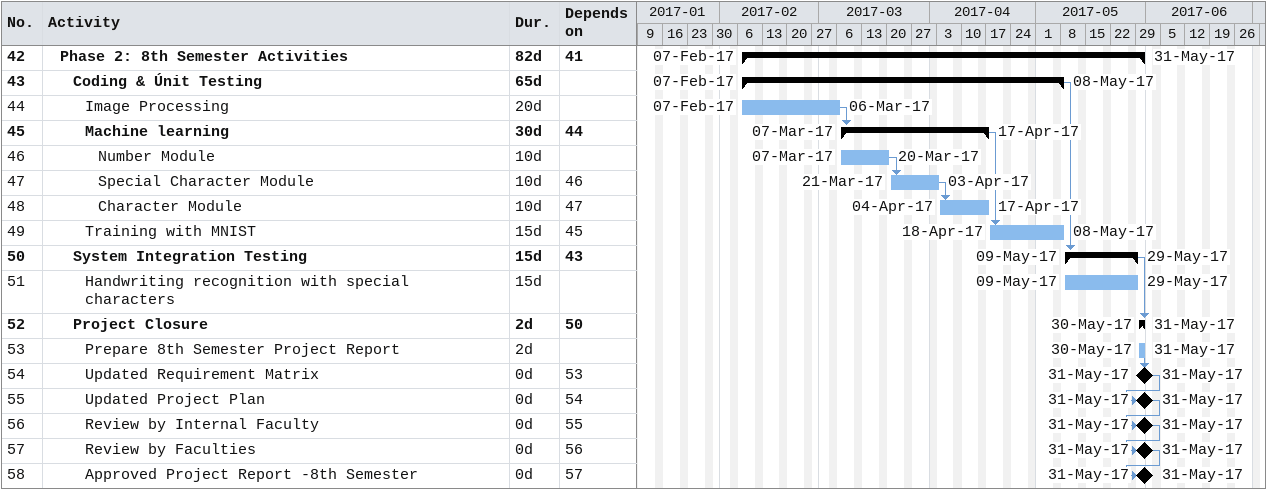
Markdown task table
| ID | Level | Task | Duration | Start | Finish | Predecessors |
|---|---|---|---|---|---|---|
| 42 | 2 | **Phase 2: 8th Semester Activities** | 82d | 2017-02-07 | 2017-05-31 | 41 |
| 43 | 3 | **Coding & Únit Testing** | 65d | 2017-02-07 | 2017-05-08 |  |
| 44 | 4 | Image Processing | 20d | 2017-02-07 | 2017-03-06 |  |
| 45 | 4 | **Machine learning** | 30d | 2017-03-07 | 2017-04-17 | 44 |
| 46 | 5 | Number Module | 10d | 2017-03-07 | 2017-03-20 |  |
| 47 | 5 | Special Character Module | 10d | 2017-03-21 | 2017-04-03 | 46 |
| 48 | 5 | Character Module | 10d | 2017-04-04 | 2017-04-17 | 47 |
| 49 | 4 | Training with MNIST | 15d | 2017-04-18 | 2017-05-08 | 45 |
| 50 | 3 | **System Integration Testing** | 15d | 2017-05-09 | 2017-05-29 | 43 |
| 51 | 4 | Handwriting recognition with special characters | 15d | 2017-05-09 | 2017-05-29 |  |
| 52 | 3 | **Project Closure** | 2d | 2017-05-30 | 2017-05-31 | 50 |
| 53 | 4 | Prepare 8th Semester Project Report | 2d | 2017-05-30 | 2017-05-31 |  |
| 54 | 4 | Updated Requirement Matrix | 0d | 2017-05-31 | 2017-05-31 | 53 |
| 55 | 4 | Updated Project Plan | 0d | 2017-05-31 | 2017-05-31 | 54 |
| 56 | 4 | Review by Internal Faculty | 0d | 2017-05-31 | 2017-05-31 | 55 |
| 57 | 4 | Review by Faculties | 0d | 2017-05-31 | 2017-05-31 | 56 |
| 58 | 4 | Approved Project Report -8th Semester | 0d | 2017-05-31 | 2017-05-31 | 57 |
